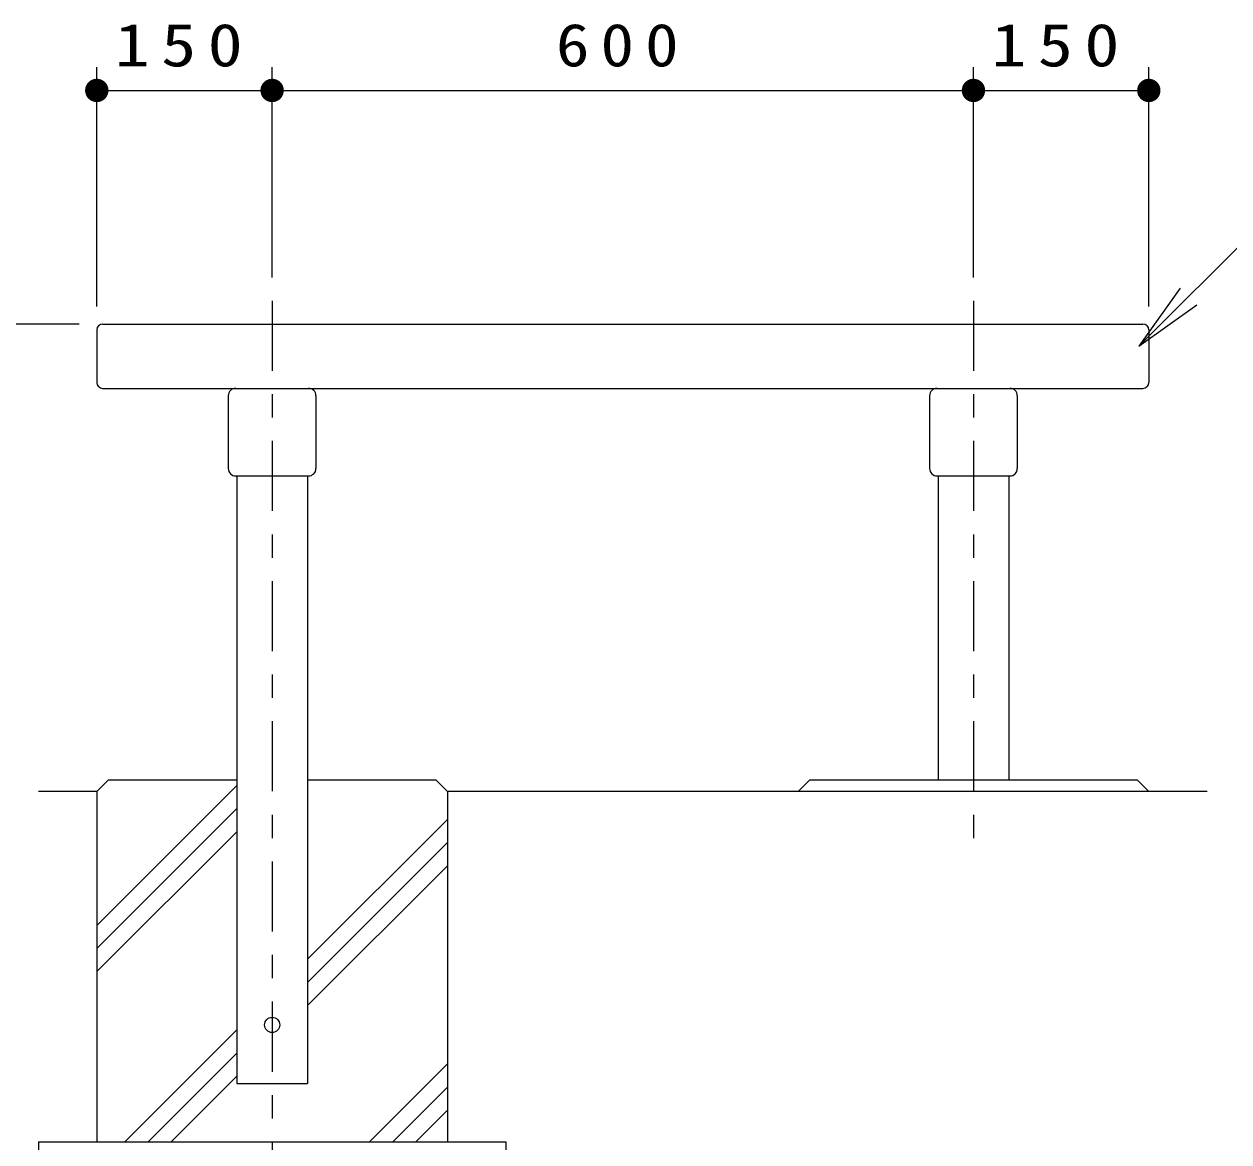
# Model space of a CAD drawing. Units: millimetres on the paper, scale 1:20. Extents: x -365 to 0, y -6 to 257.
# Drawn here: x -290.9 to -239.4, y 92.1 to 139.9 of the extents above; entities that cross this region are included whole.
import ezdxf

# ---------------------------------------------------------------- set-up
doc = ezdxf.new("R2010")
doc.units = ezdxf.units.MM
doc.linetypes.add('USER2', pattern=[6, 3, -1, 1, -1])
doc.layers.add('1_20', color=7, linetype='Continuous', lineweight=25)
doc.styles.add('ＭＳ ゴシック', font='')
doc.styles.get('ＭＳ ゴシック').set_extended_font_data('MS Gothic')

# ---------------------------------------------------------------- blocks, each defined once
blk = doc.blocks.new('open_arrow')
at = {"color": 0, "linetype": 'Continuous', "lineweight": -2}
blk.add_lwpolyline([(7.5, 1.25), (0, 0), (7.5, -1.25)], dxfattribs=at)
blk = doc.blocks.new('filled_dot')
at = {"color": 0, "linetype": 'Continuous', "lineweight": -2, "const_width": 1.25}
blk.add_lwpolyline([(-0.625, 0, 1), (0.625, 0, 1)], format="xyb", close=True, dxfattribs=at)

msp = doc.modelspace()

# ---------------------------------------------------------------- linework, layer by layer
at = {"layer": '1_20', "lineweight": 13}
for p, q in [((-287.836, 127.843), (-287.836, 138.093)), ((-280.336, 129.093), (-280.336, 138.093)), ((-250.336, 129.093), (-250.336, 138.093)), ((-242.836, 127.843), (-242.836, 138.093)), ((-287.836, 137.093), (-280.336, 137.093)), ((-280.336, 137.093), (-250.336, 137.093)), ((-250.336, 137.093), (-242.836, 137.093)), ((-243.257, 126.148), (-234.772, 134.633)), ((-288.586, 127.093), (-311.336, 127.093)), ((-287.836, 101.356), (-281.849, 107.343)), ((-287.836, 100.366), (-281.849, 106.353)), ((-278.824, 99.903), (-272.836, 105.89)), ((-287.836, 99.376), (-281.849, 105.363)), ((-278.824, 98.913), (-272.836, 104.9)), ((-278.824, 97.923), (-272.836, 103.91)), ((-286.634, 92.093), (-281.849, 96.878)), ((-285.644, 92.093), (-281.849, 95.888)), ((-276.169, 92.093), (-272.836, 95.425)), ((-284.654, 92.093), (-281.849, 94.898)), ((-275.179, 92.093), (-272.836, 94.435)), ((-274.189, 92.093), (-272.836, 93.445))]:
    msp.add_line(p, q, dxfattribs=at)
at = {"layer": '1_20', "linetype": 'USER2', "lineweight": 13}
for p, q in [((-280.336, 128.093), (-280.336, 83.093)), ((-250.336, 128.093), (-250.336, 104.593))]:
    msp.add_line(p, q, dxfattribs=at)
at = {"layer": '1_20'}
for p, q in [((-287.836, 126.843), (-287.836, 124.593)), ((-287.586, 127.093), (-243.086, 127.093)), ((-242.836, 126.843), (-242.836, 124.593)), ((-287.586, 124.342), (-281.891, 124.342)), ((-281.891, 124.342), (-278.781, 124.342)), ((-278.781, 124.342), (-251.891, 124.342)), ((-251.891, 124.342), (-248.781, 124.342)), ((-248.781, 124.342), (-243.086, 124.342)), ((-282.211, 124.023), (-282.211, 120.913)), ((-278.461, 124.023), (-278.461, 120.913)), ((-252.211, 124.023), (-252.211, 120.913)), ((-248.461, 124.023), (-248.461, 120.913)), ((-281.849, 120.593), (-281.849, 94.593)), ((-278.824, 120.593), (-278.824, 94.593)), ((-251.849, 120.593), (-251.849, 107.592)), ((-248.824, 120.593), (-248.824, 107.592)), ((-281.891, 120.592), (-278.781, 120.592)), ((-251.891, 120.592), (-248.781, 120.592)), ((-287.836, 107.092), (-287.336, 107.592)), ((-287.336, 107.592), (-281.849, 107.592)), ((-278.824, 107.592), (-273.336, 107.592)), ((-273.336, 107.592), (-272.836, 107.092)), ((-257.836, 107.092), (-257.336, 107.592)), ((-257.336, 107.592), (-243.336, 107.592)), ((-243.336, 107.592), (-242.836, 107.092)), ((-290.336, 107.093), (-287.836, 107.093)), ((-287.836, 107.093), (-287.836, 92.093)), ((-272.836, 107.093), (-272.836, 92.093)), ((-272.836, 107.093), (-240.336, 107.093)), ((-281.849, 94.593), (-278.824, 94.593)), ((-290.336, 92.093), (-270.336, 92.093)), ((-290.336, 92.093), (-290.336, 87.093)), ((-270.336, 92.093), (-270.336, 87.093))]:
    msp.add_line(p, q, dxfattribs=at)
msp.add_circle((-280.336, 97.093), 0.325, dxfattribs=at)
for centre, radius, start, end in [((-287.586, 126.843), 0.25, 90, 180), ((-243.086, 126.843), 0.25, 0, 90), ((-287.586, 124.592), 0.25, 180, 270), ((-281.891, 124.022), 0.32, 90, 180), ((-278.781, 124.022), 0.32, 0, 90), ((-251.891, 124.022), 0.32, 90, 180), ((-248.781, 124.022), 0.32, 0, 90), ((-243.086, 124.592), 0.25, 270, 0), ((-281.891, 120.913), 0.32, 180, 270), ((-278.781, 120.913), 0.32, 270, 0), ((-251.891, 120.913), 0.32, 180, 270), ((-248.781, 120.913), 0.32, 270, 0)]:
    msp.add_arc(centre, radius, start, end, dxfattribs=at)

# ---------------------------------------------------------------- block references
at = {"layer": '1_20', "lineweight": 13, "xscale": 0.4, "yscale": 0.4}
for p in [(-287.836, 137.093), (-280.336, 137.093), (-250.336, 137.093)]:
    msp.add_blockref('filled_dot', p, dxfattribs=at)
for name, p, rotation in [('filled_dot', (-280.336, 137.093), 180), ('filled_dot', (-250.336, 137.093), 180), ('filled_dot', (-242.836, 137.093), 180), ('open_arrow', (-243.257, 126.148), 45)]:
    msp.add_blockref(name, p, dxfattribs=dict(at, rotation=rotation))

# ---------------------------------------------------------------- texts
at = {"layer": '1_20', "char_height": 1.833, "attachment_point": 8, "style": 'ＭＳ ゴシック'}
for s, insert in [('\\T1.33;\\W1.2;150', (-284.086, 138.093)), ('\\T1.33;\\W1.15;600', (-265.336, 138.093)), ('\\T1.33;\\W1.2;150', (-246.586, 138.093))]:
    msp.add_mtext(s, dxfattribs=dict(at, insert=insert))

doc.saveas('drawing.dxf')
